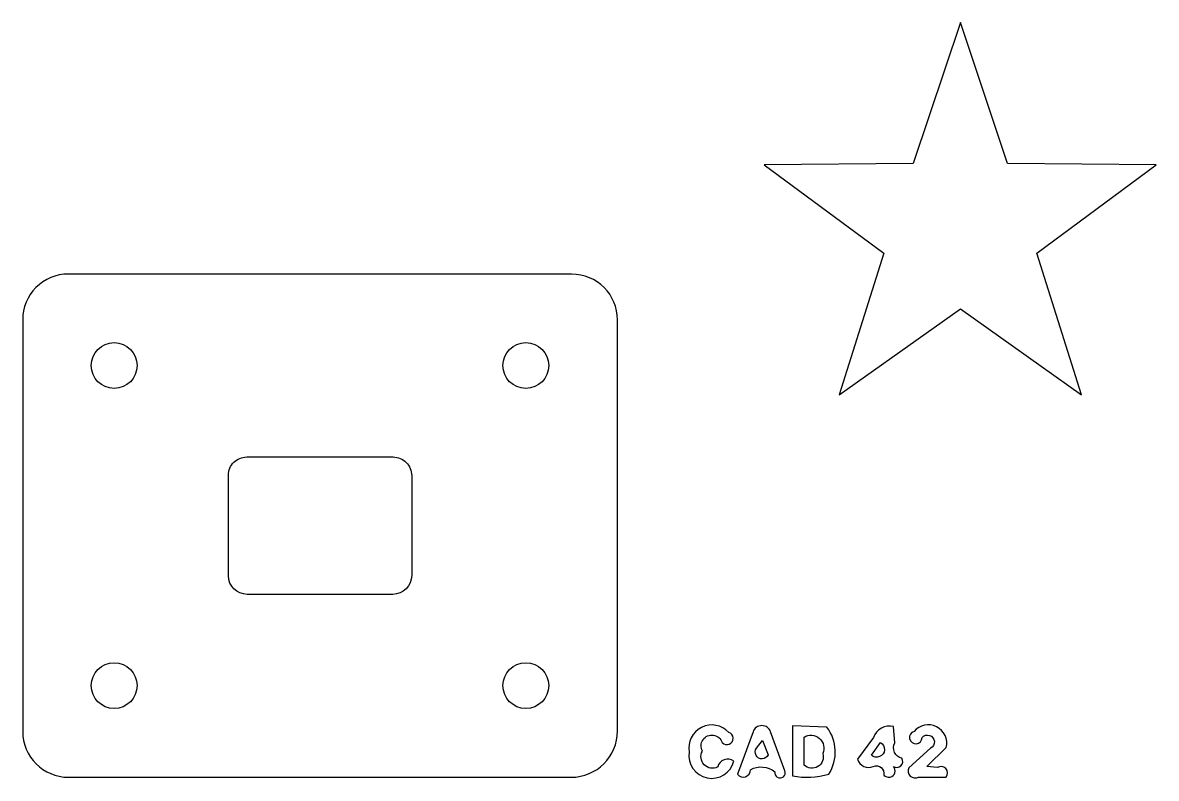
# Model space of a CAD drawing. Header units: millimetres. Extents: x 12 to 162, y 12 to 112.
import ezdxf

# ---------------------------------------------------------------- set-up
doc = ezdxf.new("R2010")
doc.units = ezdxf.units.MM
doc.layers.add('HOLES', color=1, linetype='Continuous')
doc.layers.add('OUTLINE', color=7, linetype='Continuous')

msp = doc.modelspace()

# ---------------------------------------------------------------- linework, layer by layer
at = {"layer": 'HOLES'}
for points in [[(41.743689, 54.468159), (61.116852, 54.468159, -0.4142519821), (63.575886, 52.00873), (63.575886, 38.795199, -0.4137268926), (61.063093, 36.282406), (41.796795, 36.282406, -0.4141217578), (39.338115, 38.741087), (39.338115, 52.062586, -0.4146041571)], [(109.994663, 16.955258), (110.739394, 15.055461, -1.1177299435), (109.191935, 15.912114)], [(115.491989, 17.367632, -0.7401265757), (117.978481, 15.206453, -0.7682304929), (115.491886, 13.689789)], [(125.595367, 16.669448, -1.1214321104), (124.401151, 14.985936)]]:
    msp.add_lwpolyline(points, format="xyb", close=True, dxfattribs=at)
for centre in [(24.20877, 66.571343), (78.67693, 66.571343), (24.20877, 24.207219), (78.67693, 24.207219)]:
    msp.add_circle(centre, 3.030131, dxfattribs=at)
at = {"layer": 'OUTLINE'}
msp.add_lwpolyline([(146.279359, 81.456133), (162.104035, 93.1608), (142.409246, 93.303557), (136.199782, 111.961432), (129.918318, 93.303101), (110.237172, 93.160609), (126.061409, 81.456267), (120.149317, 62.689735), (136.188487, 74.09056), (152.190899, 62.691374)], close=True, dxfattribs=at)
for points in [[(84.739242, 78.67623), (18.123656, 78.67623, 0.4142433644), (12.104035, 72.656609), (12.104035, 18.145059, 0.4141989707), (18.174759, 12.074335), (84.685997, 12.074335, 0.4141525342), (90.809966, 18.198304), (90.809966, 72.605507, 0.4141989707)], [(106.200185, 14.203774, 0.5334053265), (104.06546, 13.432904, -0.7459803184), (102.0459, 15.53501, -1.0969348692), (104.665786, 16.673045, 1.3227153117), (105.526269, 18.008076, 0.7511531042), (100.290673, 15.405666, 0.952579117)], [(111.070564, 18.080865, 0.7113432157), (108.73917, 18.085008), (106.677816, 12.48624, 0.7387786815), (108.407961, 13.075944, -0.3029570347), (111.621512, 12.808771, 1.3111442889), (112.961415, 12.923057)], [(113.969267, 12.258499, 0.1159956931), (118.766102, 12.478283, 0.3139801336), (118.50544, 18.715323), (113.969817, 18.897892)], [(124.661856, 17.337513), (122.565484, 14.448873, 0.4389693124), (124.659567, 13.500982, -0.6017982477), (126.052199, 12.357032, 1.0238387664), (127.310292, 13.505558, 0.7808589917), (128.449526, 14.578018, -0.506205047), (127.506059, 16.63353), (127.341337, 18.779901, 0.3831048532)], [(131.7241, 13.485458), (134.307651, 15.996568, 0.7961372505), (130.040468, 18.137178, 1.975372909), (131.11161, 17.329865, -1.2345817464), (132.226263, 15.904026), (129.347503, 13.331377, 0.7451100123), (130.646358, 12.103964), (134.30531, 12.104123, 0.8296896749), (133.144332, 13.354145)]]:
    msp.add_lwpolyline(points, format="xyb", close=True, dxfattribs=at)

doc.saveas('drawing.dxf')
